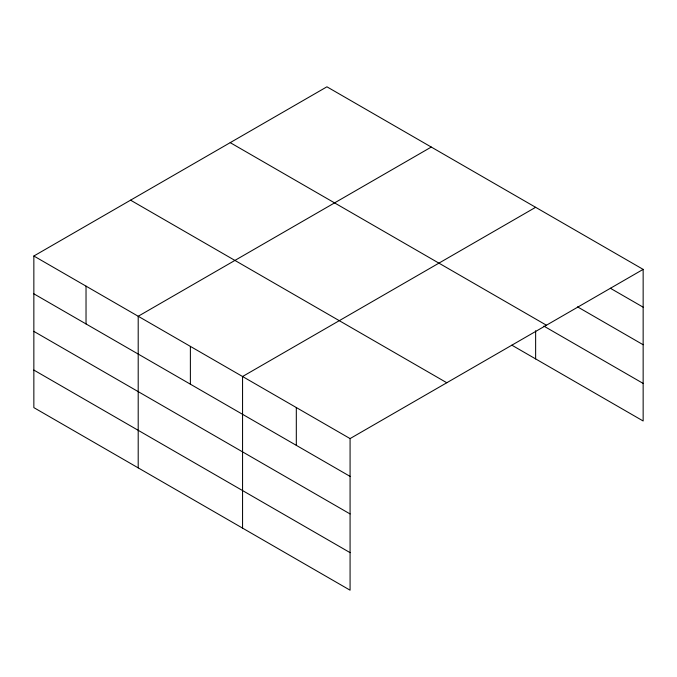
<?xml version="1.0" encoding="UTF-8"?>
<svg xmlns="http://www.w3.org/2000/svg" width="677" height="677" viewBox="0 0 677 677"><rect width="100%" height="100%" fill="white"/><g stroke="black" fill="none" stroke-linecap="round" stroke-linejoin="round"><path stroke-width="1.02" d="M350.077 513.945L350.077 438.586L33.85 256.016L33.85 407.622L350.077 590.192L350.077 513.945L33.85 331.375M511.837 345.168L643.15 420.984L643.15 269.378L326.923 86.808L33.85 256.016M431.283 147.053L138.201 316.261L138.201 467.875M535.634 207.306L242.561 376.514L242.561 528.119M350.077 438.586L643.15 269.378M610.349 288.25L643.15 307.18M577.549 306.867L643.15 344.737M230.214 142.644L546.432 325.214M543.834 326.094L643.15 383.427M130.568 200.172L446.786 382.742M33.85 293.818L350.077 476.388M33.85 370.065L350.077 552.635M535.634 330.748L535.634 358.912M296.314 407.546L296.314 445.356M190.381 346.387L190.381 384.197M86.03 286.134L86.03 323.945"/></g></svg>
